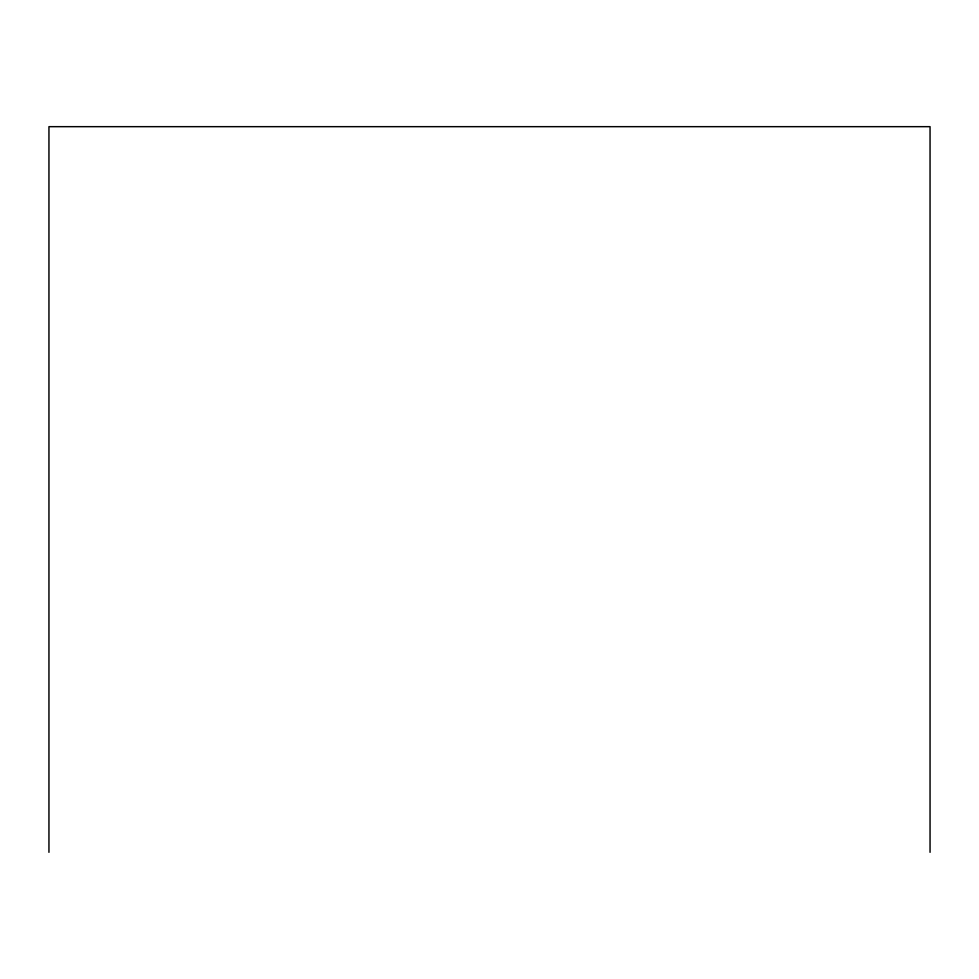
<?xml version="1.0" encoding="UTF-8"?>
<svg xmlns="http://www.w3.org/2000/svg" width="979" height="979" viewBox="0 0 979 979"><rect width="100%" height="100%" fill="white"/><g stroke="black" fill="none" stroke-linecap="round" stroke-linejoin="round"><path stroke-width="1.47" d="M930.05 852.33L930.05 126.67L48.95 126.67L48.95 852.33"/></g></svg>
